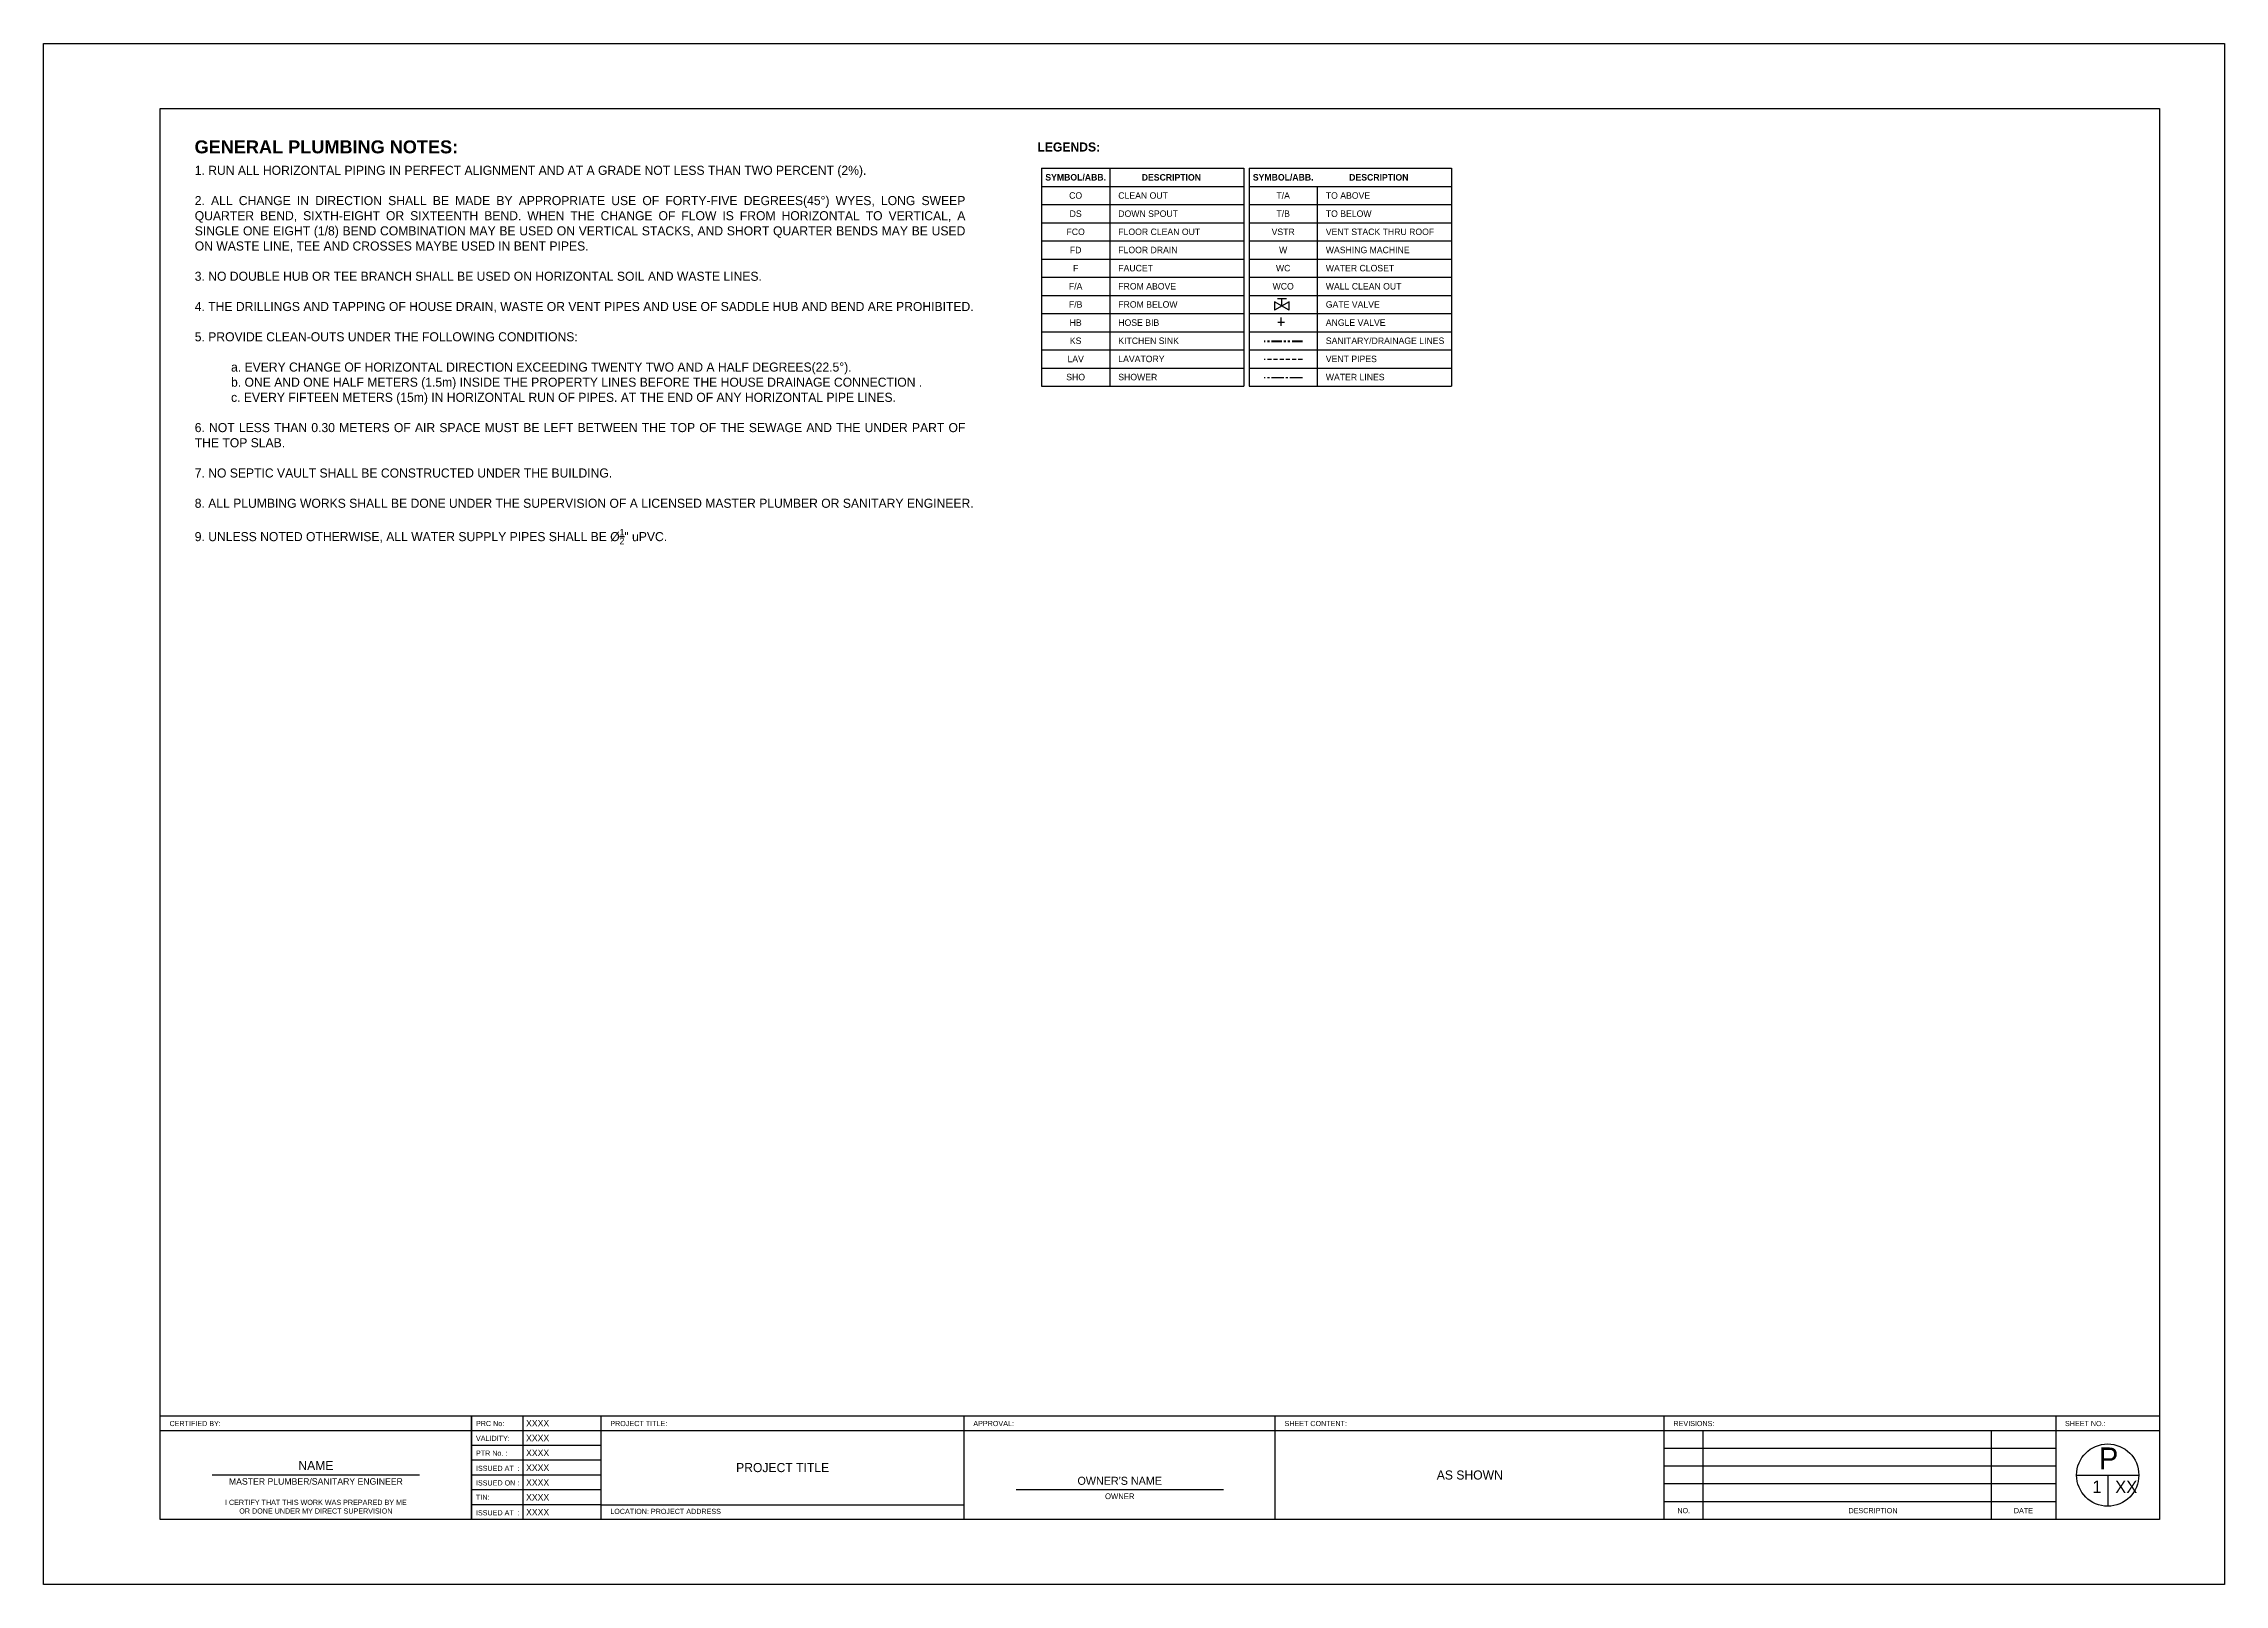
# Paper-space layout 'P1' of a CAD drawing. Header units: millimetres. Extents: x 0 to 841, y 0 to 594.
import ezdxf
from ezdxf.enums import TextEntityAlignment as Align

# ---------------------------------------------------------------- set-up
doc = ezdxf.new("R2010")
doc.units = ezdxf.units.MM
for name, pattern in [('CENTER2', [28.575, 19.05, -3.175, 3.175, -3.175]), ('HIDDEN2', [4.7625, 3.175, -1.5875]), ('PHANTOM2', [31.75, 15.875, -3.175, 3.175, -3.175, 3.175, -3.175])]:
    doc.linetypes.add(name, pattern=pattern)
for name, color, linetype in [('P-CWL', 162, 'Continuous'), ('P-VENT LINES', 94, 'Continuous'), ('P-WWL', 30, 'Continuous'), ('TB-BORDER THIN', 82, 'Continuous'), ('TB-BORDER THK', 152, 'Continuous'), ('TB-TEXT', 240, 'Continuous')]:
    doc.layers.add(name, color=color, linetype=linetype)
doc.styles.add('Century', font='GOTHIC.TTF')

# ---------------------------------------------------------------- blocks, each defined once
blk = doc.blocks.new('Project_Title')
at = {"layer": 'TB-TEXT', "insert": (70, 14.29), "char_height": 3.5, "width": 95.4462, "attachment_point": 5, "style": 'Century'}
blk.add_mtext('PROJECT TITLE', dxfattribs=at)
blk = doc.blocks.new('Project_Owner')
at = {"layer": 'TB-TEXT', "style": 'Century'}
blk.add_text("OWNER'S NAME", height=3.1012, dxfattribs=at).set_placement((60, 13.38), align=Align.CENTER)
blk = doc.blocks.new('Project_Address')
at = {"layer": 'TB-TEXT', "insert": (218.54, 28.12), "char_height": 2, "width": 134.8115, "attachment_point": 4, "style": 'Century'}
blk.add_mtext('LOCATION: PROJECT ADDRESS', dxfattribs=at)
blk = doc.blocks.new('Tblock_A1_Plum')
blk.add_line((796, 42.14), (796, 30.14))
blk.add_lwpolyline([(841, 594), (841, 0), (0, 0), (0, 594)], close=True)
at = {"layer": 'TB-BORDER THIN'}
for p, q in [((45, 59.29), (816, 59.29)), ((640, 25), (640, 59.29)), ((751, 59.29), (751, 25)), ((215, 53.57), (165, 53.57)), ((776, 52.43), (625, 52.43)), ((145, 42.14), (65, 42.14)), ((215, 47.86), (165, 47.86)), ((215, 42.14), (165, 42.14)), ((776, 45.57), (625, 45.57)), ((784, 42.14), (808, 42.14)), ((215, 36.43), (165, 36.43)), ((455, 36.43), (375, 36.43)), ((776, 38.71), (625, 38.71)), ((215, 30.71), (165, 30.71)), ((215, 30.71), (355, 30.71)), ((776, 31.86), (625, 31.86))]:
    blk.add_line(p, q, dxfattribs=at)
blk.add_circle((796, 42.14), 12, dxfattribs=at)
at = {"layer": 'TB-BORDER THK'}
for p, q in [((45, 65), (816, 65)), ((165, 65), (165, 25)), ((165, 25), (165, 65)), ((185, 25), (185, 65)), ((215, 25), (215, 65)), ((355, 25), (355, 65)), ((475, 25), (475, 65)), ((625, 25), (625, 65)), ((776, 65), (776, 25))]:
    blk.add_line(p, q, dxfattribs=at)
blk.add_lwpolyline([(816, 569), (816, 25), (45, 25), (45, 569)], close=True, dxfattribs=at)
for name, p in [('Project_Title', (215, 30.71)), ('Project_Owner', (355, 25)), ('Project_Address', (0, 0))]:
    blk.add_blockref(name, p)
at = {"layer": 'TB-TEXT', "color": 7, "style": 'Century'}
blk.add_text('NAME', height=3.5, dxfattribs=at).set_placement((105, 44.09), align=Align.CENTER)
at = {"layer": 'TB-TEXT', "style": 'Century'}
for s, insert, char_height, width, attachment_point in [('CERTIFIED BY:', (48.54, 62), 2, 22.6493, 4), ('PRC No:', (166.73, 62), 2, 22.6493, 4), ('PROJECT TITLE:', (218.54, 62), 2, 22.6493, 4), ('APPROVAL:', (358.54, 62), 2, 22.6493, 4), ('SHEET CONTENT:', (478.54, 62), 2, 38.9013, 4), ('REVISIONS:', (628.54, 62), 2, 22.6493, 4), ('SHEET NO.:', (779.54, 62), 2, 22.6493, 4), ('VALIDITY:', (166.73, 56.29), 2, 22.6493, 4), ('PTR No. :', (166.73, 50.58), 2, 22.6493, 4), ('ISSUED AT  :', (166.73, 44.73), 2, 22.6493, 4), ('AS SHOWN', (550, 42.14), 3.5, 150, 5), ('TIN:', (166.73, 33.61), 2, 22.6493, 4), ('ISSUED ON :', (166.73, 39.11), 2, 22.6493, 4), ('OWNER', (415, 33.95), 2.215, 70.8835, 5), ('ISSUED AT  :', (166.73, 27.59), 2, 22.6493, 4), ('NO.', (632.5, 28.43), 2, 15, 5), ('DESCRIPTION', (705.5, 28.43), 2, 91, 5), ('DATE', (763.5, 28.43), 2, 25, 5)]:
    blk.add_mtext(s, dxfattribs=dict(at, insert=insert, char_height=char_height, width=width, attachment_point=attachment_point))
at = {"layer": 'TB-TEXT', "color": 7, "style": 'Century'}
for s, insert, char_height, width, attachment_point in [('XXXX', (186.06, 62.14), 2.5, 28.9356, 4), ('XXXX', (186.06, 56.43), 2.5, 28.9356, 4), ('XXXX', (186.06, 50.71), 2.5, 28.9356, 4), ('XXXX', (186.06, 45), 2.5, 28.9356, 4), ('MASTER PLUMBER/SANITARY ENGINEER', (105, 39.67), 2.5, 70.8835, 5), ('XXXX', (186.06, 39.29), 2.5, 28.9356, 4), ('XXXX', (186.06, 33.57), 2.5, 28.9356, 4), ('I CERTIFY THAT THIS WORK WAS PREPARED BY ME \\POR DONE UNDER MY DIRECT SUPERVISION', (105, 29.94), 2, 80, 5), ('XXXX', (186.06, 27.86), 2.5, 28.9356, 4)]:
    blk.add_mtext(s, dxfattribs=dict(at, insert=insert, char_height=char_height, width=width, attachment_point=attachment_point))
at = {"layer": 'TB-TEXT', "ltscale": 0.2, "attachment_point": 1, "style": 'Century'}
for s, insert, char_height in [('P', (792.61, 52.77), 8.4), ('XX', (798.87, 39.97), 4.8)]:
    blk.add_mtext_dynamic_manual_height_columns(s, width=3.3853, gutter_width=5, heights=[0], dxfattribs=dict(at, insert=insert, char_height=char_height))

psp = doc.layouts.new('P1')

# ---------------------------------------------------------------- linework, layer by layer
at = {"color": 6}
for p, q in [((384.85, 545.93), (462.88, 545.93)), ((384.85, 545.93), (384.85, 461.93)), ((384.85, 538.93), (462.88, 538.93)), ((411.16, 545.93), (411.16, 461.93)), ((462.88, 545.93), (462.88, 461.93)), ((464.88, 545.93), (464.88, 461.93)), ((464.88, 545.93), (542.91, 545.93)), ((464.88, 538.93), (542.91, 538.93)), ((491.19, 538.93), (491.19, 461.93)), ((542.91, 545.93), (542.91, 461.93)), ((384.85, 503.93), (462.88, 503.93)), ((384.85, 461.93), (462.88, 461.93)), ((464.88, 461.93), (542.91, 461.93))]:
    psp.add_line(p, q, dxfattribs=at)
at = {"color": 3}
for p, q in [((384.85, 531.93), (462.88, 531.93)), ((464.88, 531.93), (542.91, 531.93)), ((384.85, 524.93), (462.88, 524.93)), ((464.88, 524.93), (542.91, 524.93)), ((384.85, 517.93), (462.88, 517.93)), ((464.88, 517.93), (542.91, 517.93)), ((384.85, 510.93), (462.88, 510.93)), ((464.88, 510.93), (542.91, 510.93)), ((384.85, 496.93), (462.88, 496.93)), ((464.88, 503.93), (542.91, 503.93)), ((464.88, 496.93), (542.91, 496.93)), ((384.85, 489.93), (462.88, 489.93)), ((464.88, 489.93), (542.91, 489.93)), ((384.85, 482.93), (462.88, 482.93)), ((464.88, 482.93), (542.91, 482.93)), ((384.85, 475.93), (462.88, 475.93)), ((464.88, 475.93), (542.91, 475.93)), ((384.85, 468.93), (462.88, 468.93)), ((464.88, 468.93), (542.91, 468.93))]:
    psp.add_line(p, q, dxfattribs=at)
at = {"layer": 'P-CWL', "ltscale": 0.2}
for p, q in [((480.39, 491.22), (474.72, 494.49)), ((480.39, 494.49), (474.72, 491.22)), ((474.72, 494.49), (474.72, 491.22)), ((479.32, 495.66), (475.78, 495.66)), ((477.55, 492.86), (477.55, 495.66)), ((480.39, 491.22), (480.39, 494.49))]:
    psp.add_line(p, q, dxfattribs=at)
at = {"layer": 'P-CWL'}
for p, q in [((477.21, 485.19), (477.21, 488.46)), ((478.51, 486.49), (475.91, 486.49))]:
    psp.add_line(p, q, dxfattribs=at)
at = {"layer": 'P-CWL', "linetype": 'CENTER2', "ltscale": 0.25}
psp.add_line((485.42, 465.21), (470.65, 465.21), dxfattribs=at)
at = {"layer": 'P-VENT LINES', "linetype": 'HIDDEN2', "ltscale": 0.5}
psp.add_line((485.42, 472.21), (470.65, 472.21), dxfattribs=at)
at = {"layer": 'P-WWL', "linetype": 'PHANTOM2', "lineweight": 40, "ltscale": 0.25}
psp.add_line((485.42, 479.21), (470.65, 479.21), dxfattribs=at)

# ---------------------------------------------------------------- block references
psp.add_blockref('Tblock_A1_Plum', (0, 0))

# ---------------------------------------------------------------- texts
at = {"style": 'Century'}
for s, insert, char_height, width, attachment_point in [('{\\fArial|b1|i0|c0|p34;GENERAL PLUMBING NOTES:}', (58.21, 556.7), 5, 111.7391, 1), ('{\\fCentury Gothic|b1|i0|c0|p34;LEGENDS:}', (383.26, 555.9), 3.5, 35.442, 1), ('\\A1;\\pxsa1,qj;1. RUN ALL HORIZONTAL PIPING IN PERFECT ALIGNMENT AND AT A GRADE NOT LESS THAN TWO PERCENT (2%).\\P\\P2. ALL CHANGE IN DIRECTION SHALL BE MADE BY APPROPRIATE USE OF FORTY-FIVE DEGREES(45%%D) WYES, LONG SWEEP QUARTER BEND, SIXTH-EIGHT OR SIXTEENTH BEND. WHEN THE CHANGE OF FLOW IS FROM HORIZONTAL TO VERTICAL, A SINGLE ONE EIGHT (1/8) BEND COMBINATION MAY BE USED ON VERTICAL STACKS, AND SHORT QUARTER BENDS MAY BE USED ON WASTE LINE, TEE AND CROSSES MAYBE USED IN BENT PIPES.\\P\\P3. NO DOUBLE HUB OR TEE BRANCH SHALL BE USED ON HORIZONTAL SOIL AND WASTE LINES. \\P\\P4. THE DRILLINGS AND TAPPING OF HOUSE DRAIN, WASTE OR VENT PIPES AND USE OF SADDLE HUB AND BEND ARE PROHIBITED.\\P\\P5. PROVIDE CLEAN-OUTS UNDER THE FOLLOWING CONDITIONS:\\P\\P^Ia. EVERY CHANGE OF HORIZONTAL DIRECTION EXCEEDING TWENTY TWO AND A HALF DEGREES(22.5%%D).\\P^Ib. ONE AND ONE HALF METERS (1.5m) INSIDE THE PROPERTY LINES BEFORE THE HOUSE DRAINAGE CONNECTION .\\P^Ic. EVERY FIFTEEN METERS (15m) IN HORIZONTAL RUN OF PIPES. AT THE END OF ANY HORIZONTAL PIPE LINES.\\P\\P6. NOT LESS THAN 0.30 METERS OF AIR SPACE MUST BE LEFT BETWEEN THE TOP OF THE SEWAGE AND THE UNDER PART OF THE TOP SLAB.\\P\\P7. NO SEPTIC VAULT SHALL BE CONSTRUCTED UNDER THE BUILDING.\\P\\P8. ALL PLUMBING WORKS SHALL BE DONE UNDER THE SUPERVISION OF A LICENSED MASTER PLUMBER OR SANITARY ENGINEER.\\P\\P9. UNLESS NOTED OTHERWISE, ALL WATER SUPPLY PIPES SHALL BE %%C{\\H0.7x;\\S1/2;}" uPVC.', (58.28, 546.91), 3.5, 296.2954, 1), ('{\\fCentury Gothic|b1|i0|c0|p34;SYMBOL/ABB.}', (398, 542.43), 2.5, 26.3053, 5), ('{\\fCentury Gothic|b1|i0|c0|p34;DESCRIPTION}', (434.9, 542.43), 2.5, 47.4848, 5), ('{\\fCentury Gothic|b1|i0|c0|p34;SYMBOL/ABB.}', (478.03, 542.43), 2.5, 26.3053, 5), ('{\\fCentury Gothic|b1|i0|c0|p34;DESCRIPTION}', (514.93, 542.43), 2.5, 47.4848, 5), ('CO', (398, 535.43), 2.5, 26.3053, 5), ('CLEAN OUT', (414.44, 535.43), 2.5, 48.4427, 4), ('T/A', (478.03, 535.43), 2.5, 26.3053, 5), ('T/B', (478.03, 528.43), 2.5, 26.3053, 5), ('TO ABOVE', (494.47, 535.43), 2.5, 48.4427, 4), ('FCO', (398, 521.43), 2.5, 26.3053, 5), ('DS', (398, 528.43), 2.5, 26.3053, 5), ('DOWN SPOUT', (414.44, 528.43), 2.5, 48.4427, 4), ('FLOOR CLEAN OUT', (414.44, 521.43), 2.5, 48.4427, 4), ('VSTR', (478.03, 521.43), 2.5, 26.3053, 5), ('VENT STACK THRU ROOF', (494.47, 521.43), 2.5, 48.4427, 4), ('TO BELOW', (494.47, 528.43), 2.5, 48.4427, 4), ('FD', (398, 514.43), 2.5, 26.3053, 5), ('FLOOR DRAIN', (414.44, 514.43), 2.5, 48.4427, 4), ('W', (478.03, 514.43), 2.5, 26.3053, 5), ('WASHING MACHINE', (494.47, 514.43), 2.5, 48.4427, 4), ('F', (398, 507.43), 2.5, 26.3053, 5), ('FAUCET', (414.44, 507.43), 2.5, 48.4427, 4), ('WC', (478.03, 507.43), 2.5, 26.3053, 5), ('WATER CLOSET', (494.47, 507.43), 2.5, 48.4427, 4), ('F/A', (398, 500.43), 2.5, 26.3053, 5), ('FROM ABOVE', (414.44, 500.43), 2.5, 48.4427, 4), ('WCO', (478.03, 500.43), 2.5, 26.3053, 5), ('WALL CLEAN OUT', (494.47, 500.43), 2.5, 48.4427, 4), ('F/B', (398, 493.43), 2.5, 26.3053, 5), ('FROM BELOW', (414.44, 493.43), 2.5, 48.4427, 4), ('GATE VALVE', (494.47, 493.43), 2.5, 48.4427, 4), ('HB', (398, 486.43), 2.5, 26.3053, 5), ('KS', (398, 479.43), 2.5, 26.3053, 5), ('HOSE BIB', (414.44, 486.43), 2.5, 48.4427, 4), ('KITCHEN SINK', (414.44, 479.43), 2.5, 48.4427, 4), ('ANGLE VALVE', (494.47, 486.43), 2.5, 48.4427, 4), ('SANITARY/DRAINAGE LINES', (494.47, 479.43), 2.5, 48.4427, 4), ('LAV', (398, 472.43), 2.5, 26.3053, 5), ('LAVATORY', (414.44, 472.43), 2.5, 48.4427, 4), ('VENT PIPES', (494.47, 472.43), 2.5, 48.4427, 4), ('SHO', (398, 465.43), 2.5, 26.3053, 5), ('SHOWER ', (414.44, 465.43), 2.5, 48.4427, 4), ('WATER LINES', (494.47, 465.43), 2.5, 48.4427, 4)]:
    psp.add_mtext(s, dxfattribs=dict(at, insert=insert, char_height=char_height, width=width, attachment_point=attachment_point))
at = {"layer": 'TB-TEXT', "ltscale": 0.2, "insert": (790.07, 40.03), "char_height": 4.8, "attachment_point": 1, "style": 'Century'}
psp.add_mtext_dynamic_manual_height_columns('1', width=3.3853, gutter_width=5, heights=[0], dxfattribs=at)

doc.saveas('drawing.dxf')
